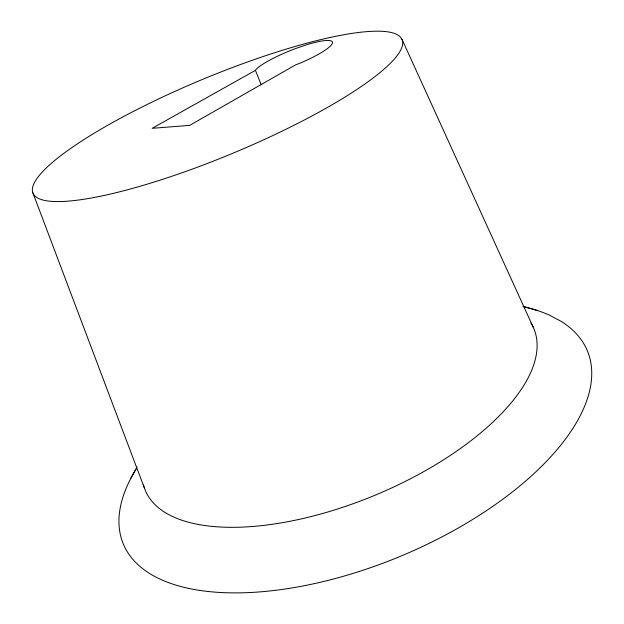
<?xml version="1.0" encoding="UTF-8"?>
<svg xmlns="http://www.w3.org/2000/svg" width="624" height="624" viewBox="0 0 624 624"><rect width="100%" height="100%" fill="white"/><g stroke="black" fill="none" stroke-linecap="round" stroke-linejoin="round"><path stroke-width="0.94" d="M130.985 478.07L136.96 467.142M255.45 70.34L256.62 68.858A42.136 7.652 -21.8 0 1 295.893 48.446L305.643 45.092A42.136 7.652 -21.8 0 1 332.405 43.126A42.136 7.652 -21.8 0 1 300.651 62.899L295.37 64.997L189.696 125.369L152.17 128.318L255.45 70.34L261.206 84.763M522.896 306.298L536.804 310.323M402.035 39.413L399.656 36.278A199.891 39.913 -22.6 0 0 101.946 128.606A199.891 39.913 -22.6 0 0 144.62 184.93A199.891 39.913 -22.6 0 0 402.035 39.413L533.426 327.701M32.791 192.613L144.55 488.413M530.93 322.975A210.428 92.687 -22.6 0 1 375.96 494.848A210.428 92.687 -22.6 0 1 143.504 485.012M136.219 468.897A251.324 117.866 -22.6 0 0 370.906 567.559A251.324 117.866 -22.6 0 0 560.898 321.212L549.533 315.19A251.324 117.866 -22.6 0 0 523.848 306.805"/></g></svg>
